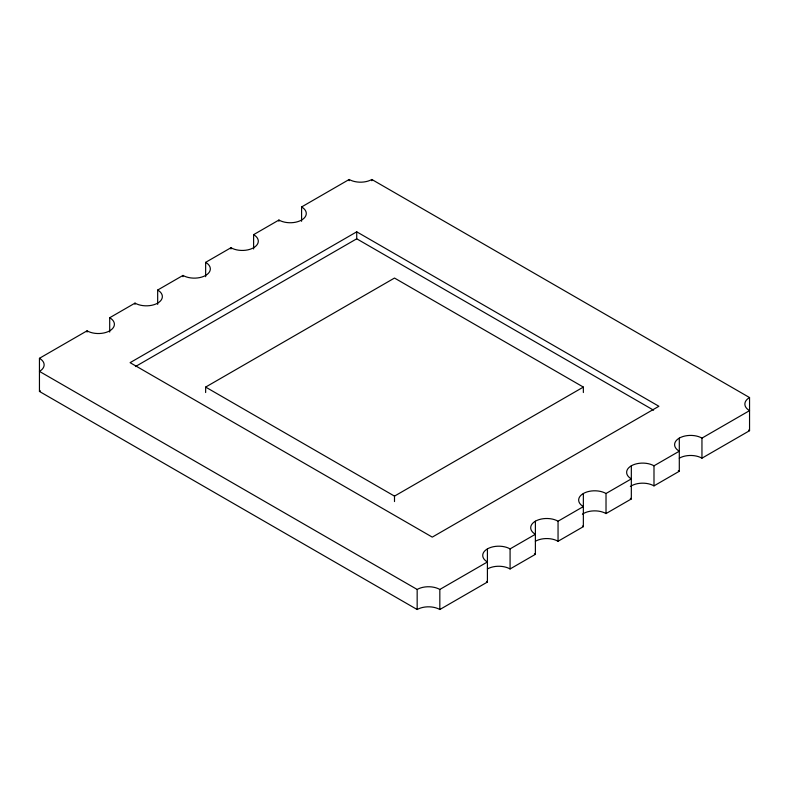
<?xml version="1.0" encoding="UTF-8"?>
<svg xmlns="http://www.w3.org/2000/svg" width="789" height="789" viewBox="0 0 789 789"><rect width="100%" height="100%" fill="white"/><g stroke="black" fill="none" stroke-linecap="round" stroke-linejoin="round"><path stroke-width="1.18" d="M301.585 221.295L301.585 206.955L349.172 179.478A16.027 9.251 0 0 0 371.836 179.478L749.55 397.557A16.027 9.251 0 0 0 749.55 410.635L701.954 438.112A16.027 9.251 0 0 0 679.299 438.112A16.027 9.251 0 0 0 679.299 451.2L653.992 465.806A16.027 9.251 0 0 0 631.328 465.806A16.027 9.251 0 0 0 631.328 478.893L606.021 493.5A16.027 9.251 0 0 0 583.357 493.5A16.027 9.251 0 0 0 583.357 506.587L558.05 521.204A16.027 9.251 0 0 0 535.386 521.204A16.027 9.251 0 0 0 535.386 534.281L510.079 548.897A16.027 9.251 0 0 0 487.415 548.897L487.415 582.045L439.828 609.522A16.027 9.251 0 0 0 417.164 609.522L39.45 391.443L39.45 358.305L87.046 330.828A16.027 9.251 0 0 0 109.701 330.828A16.027 9.251 0 0 0 109.701 317.74L135.008 303.124A16.027 9.251 0 0 0 157.672 303.124A16.027 9.251 0 0 0 157.672 290.046L182.979 275.43A16.027 9.251 0 0 0 205.643 275.43L205.643 276.683M205.643 275.43A16.027 9.251 0 0 0 205.643 262.352L230.95 247.736A16.027 9.251 0 0 0 253.614 247.736A16.027 9.251 0 0 0 253.614 234.658L278.921 220.042A16.027 9.251 0 0 0 301.585 220.042A16.027 9.251 0 0 0 301.585 206.955M356.727 231.818L130.096 362.664L432.273 537.122L658.904 406.276L356.727 231.818L356.727 238.801L653.578 410.181M135.422 366.569L356.727 238.801M205.643 392.537L205.643 387.083L394.5 278.053L583.357 387.083L583.357 392.537M205.643 387.083L394.5 496.123L583.357 387.083M39.45 358.305A16.027 9.251 0 0 1 39.45 371.382L417.164 589.452A16.027 9.251 0 0 1 439.828 589.452L487.415 561.975A16.027 9.251 0 0 1 487.415 548.897M487.415 568.958A16.027 9.251 0 0 1 510.079 568.958L535.386 554.342L535.386 521.204M535.386 541.264A16.027 9.251 0 0 1 558.05 541.264L583.357 526.648L583.357 493.5M582.381 514.181A16.027 9.251 0 0 1 606.021 513.57L631.328 498.954L631.328 465.806M630.352 486.488A16.027 9.251 0 0 1 653.992 485.876L679.299 471.26L679.299 438.112M679.299 458.172A16.027 9.251 0 0 1 701.954 458.172L749.55 430.695L749.55 397.557M701.954 438.112L701.954 458.172M653.992 465.806L653.992 485.876M606.021 493.5L606.021 513.57M558.05 521.204L558.05 541.264M510.079 548.897L510.079 568.958M439.828 589.452L439.828 609.522M417.164 589.452L417.164 609.522M394.5 496.123L394.5 501.577M371.836 179.478L371.836 180.74M349.172 179.478L349.172 180.74M278.921 220.042L278.921 221.295M253.614 234.658L253.614 248.989M230.95 247.736L230.95 248.989M205.643 262.352L205.643 274.888M182.979 275.43L182.979 276.683M157.672 290.046L157.672 302.582M157.672 303.124L157.672 304.386M135.008 303.124L135.008 304.386M109.701 317.74L109.701 332.08M87.046 330.828L87.046 332.08M40.426 390.831A16.027 9.251 0 0 1 39.45 391.443M487.415 582.045A16.027 9.251 0 0 1 486.448 581.424M749.55 430.695A16.027 9.251 0 0 1 748.574 430.084M535.386 554.342A16.027 9.251 0 0 1 534.419 553.73M583.357 526.648A16.027 9.251 0 0 1 582.381 526.036M679.299 471.26A16.027 9.251 0 0 1 678.323 470.648M631.328 498.954A16.027 9.251 0 0 1 630.352 498.342"/></g></svg>
